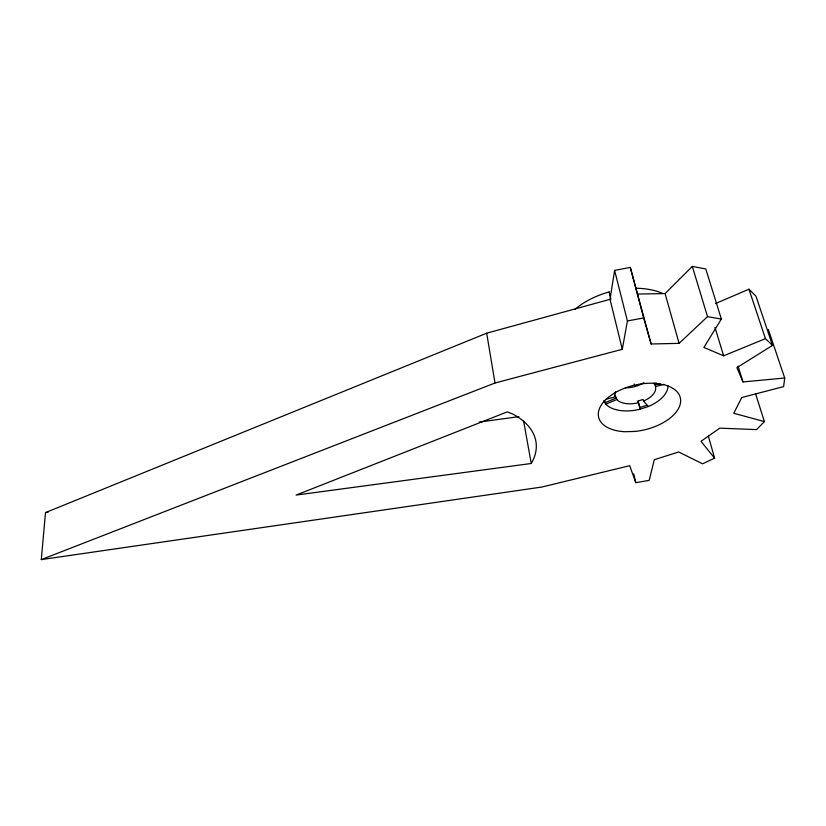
<?xml version="1.0" encoding="UTF-8"?>
<svg xmlns="http://www.w3.org/2000/svg" width="826" height="826" viewBox="0 0 826 826"><rect width="100%" height="100%" fill="white"/><g stroke="black" fill="none" stroke-linecap="round" stroke-linejoin="round"><path stroke-width="1.24" d="M41.3 559.594L45.502 512.605L486.69 333.198L610.011 299.342L614.606 270.401L630.3 267.397L651.115 343.988L679.086 343.358L707.521 316.647L721.356 319.053L703.907 347.447L723.638 355.8L765.465 338.65L772.517 345.402L736.906 367.642L742.987 381.932L784.7 378.009L783.626 386.62L741.789 397.512L733.767 413.258L764.411 421.611L756.564 429.613L719.797 428.147L701.006 441.29L714.593 458.162L702.554 463.799L678.704 451.987L654.264 459.71L649.215 480.36L635.813 482.663L629.68 465.678L541.846 487.041L41.3 559.594L494.991 383.006L622.298 349.295L627.419 320.963L614.606 270.401M637.93 294.056L665.095 293.571L692.312 266.406L705.786 268.935L721.356 319.053M715.512 303.565L748.965 289.203L755.945 296.142L772.517 345.402M667.986 385.856A33.277 18.492 -13.6 0 1 648.327 406.495L640.305 409.149A33.277 18.492 -13.6 0 1 605.819 404.182L605.448 402.561L616.403 397.925L614.833 395.262M648.327 406.495L643.485 401.023L643.082 399.412L638.044 401.095L640.305 409.149L638.446 402.706A20.795 11.554 -13.6 0 1 616.785 399.547L605.819 404.182L603.889 401.013M654.027 383.832L656.309 382.872M639.902 407.538L646.768 405.256M654.089 383.109L655.07 384.937L659.943 383.687M605.644 399.34L615.215 396.893A20.795 11.554 -13.6 0 1 615.628 391.73M643.485 401.023A20.795 11.554 -13.6 0 0 655.493 386.568L664.032 384.369M627.419 320.963L643.63 317.938L651.115 343.988M45.502 512.605L48.053 512.234M479.266 422.076L518.904 416.655M531.242 463.489L296.1 495.073L507.247 411.885L512.605 413.929A93.741 51.367 -7.4 0 1 531.242 463.489L523.643 421.115M604.157 400.445L605.448 402.561M768.387 329.626L784.7 378.009M748.965 289.203L765.465 338.65M755.563 393.713L764.411 421.611M738.072 366.166L742.987 381.932M714.986 327.478L723.638 355.8M692.312 266.406L707.521 316.647M574.958 309.327A62.157 37.118 -14.6 0 1 609.154 291.939L610.207 295.615M708.367 436.138L714.593 458.162M665.095 293.571L679.086 343.358M630.3 267.397L643.63 317.938M655.07 384.937L655.493 386.568M634.182 383.966L634.802 386.454M638.044 401.095L638.446 402.706M609.154 291.939L610.941 299.177M610.011 299.342L622.298 349.295M616.403 397.925L616.785 399.547M633.759 473.928L635.813 482.663M486.69 333.198L494.991 383.006M643.929 382.686A20.598 11.667 -13.8 0 1 625.437 387.807M635.741 288.284A62.157 37.118 -14.6 0 1 662.535 293.395M635.08 431.43L624.9 431.73A42.002 22.891 -13.4 0 1 601.049 405.432A42.002 22.891 -13.4 0 1 654.584 383.316L664.218 384.782A42.002 22.891 -13.4 0 1 677.805 409.748A42.002 22.891 -13.4 0 1 635.08 431.43"/></g></svg>
